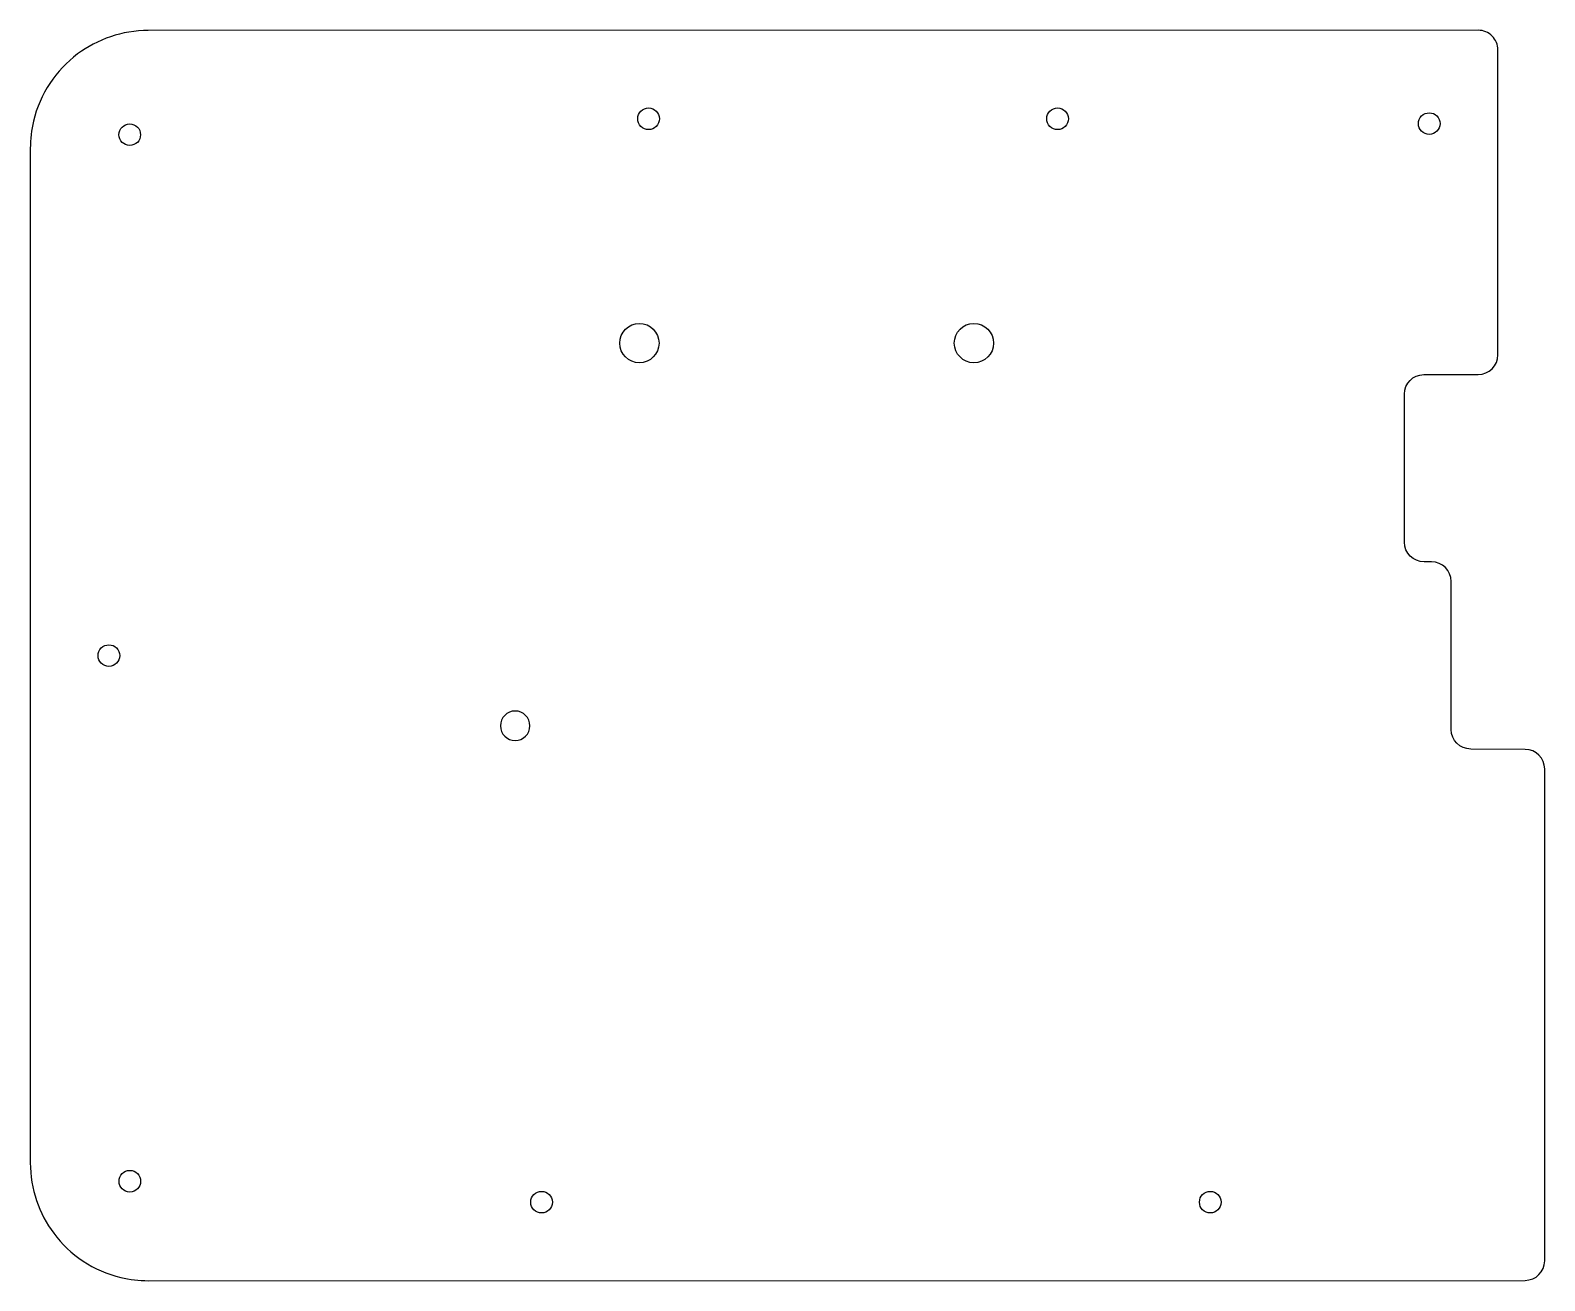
# Model space of a CAD drawing. Header units: millimetres. Extents: x 60 to 214, y -140 to -13.
import ezdxf

# ---------------------------------------------------------------- set-up
doc = ezdxf.new("R2010")
doc.units = ezdxf.units.MM
doc.layers.get('0').update_dxf_attribs({"linetype": 'CONTINUOUS'})

msp = doc.modelspace()

# ---------------------------------------------------------------- linework, layer by layer
for p, q in [((207.55, -12.55), (72.2, -12.57)), ((209.55, -22.55), (209.55, -14.55)), ((209.55, -45.59), (209.55, -22.55)), ((60.2, -24.57), (60.2, -127.82)), ((202.02, -47.6), (207.55, -47.59)), ((200.03, -64.65), (200.03, -49.6)), ((202.79, -66.65), (202.03, -66.65)), ((204.79, -83.71), (204.79, -68.65)), ((212.32, -85.74), (206.78, -85.71)), ((214.31, -129.79), (214.31, -87.74)), ((214.31, -129.8), (214.31, -129.79)), ((214.31, -137.79), (214.31, -129.8)), ((72.2, -139.82), (212.31, -139.79))]:
    msp.add_line(p, q)
for centre, radius in [((123.12, -21.56), 1.1), ((164.74, -21.56), 1.1), ((202.56, -22.05), 1.1), ((70.32, -23.18), 1.1), ((122.18, -44.39), 2), ((156.23, -44.39), 2), ((68.2, -76.2), 1.1), ((70.33, -129.7), 1.1), ((112.23, -131.83), 1.1), ((180.28, -131.83), 1.1)]:
    msp.add_circle(centre, radius)
for centre, start, end in [((207.55, -14.55), 0, 90.0093), ((212.31, -137.79), -89.988, 0)]:
    msp.add_arc(centre, 2, start, end)
for points, knots in [([(72.2, -12.57), (69.55, -12.57), (67.02, -13.47), (65.02, -14.96), (62.81, -16.61), (61.19, -19.01), (60.52, -21.8), (60.31, -22.7), (60.2, -23.63), (60.2, -24.57)], [1, 1, 1, 1, 1.405692, 1.405692, 1.405692, 1.85574, 1.85574, 1.85574, 2, 2, 2, 2]), ([(109.54, -81.84), (110.37, -81.84), (111.04, -82.51), (111.04, -83.34), (111.04, -84.17), (110.37, -84.84), (109.54, -84.84), (108.71, -84.84), (108.04, -84.17), (108.04, -83.34), (108.04, -82.51), (108.71, -81.84), (109.54, -81.84)], [0, 0, 0, 0, 1, 1, 1, 2, 2, 2, 3, 3, 3, 4, 4, 4, 4]), ([(60.2, -127.82), (60.2, -130.47), (61.09, -133), (62.58, -135), (64.23, -137.21), (66.63, -138.84), (69.43, -139.5), (70.32, -139.71), (71.26, -139.82), (72.2, -139.82), (72.2, -139.82), (72.2, -139.82), (72.2, -139.82)], [3, 3, 3, 3, 3.405542, 3.405542, 3.405542, 3.855516, 3.855516, 3.855516, 4, 4, 4, 4.000004, 4.000004, 4.000004, 4.000004])]:
    msp.add_open_spline(points, degree=3, knots=knots)
for points in [[(207.55, -47.59), (208.66, -47.58), (209.55, -46.69), (209.55, -45.59)], [(200.03, -49.6), (200.03, -48.5), (200.92, -47.6), (202.02, -47.6)], [(202.03, -66.65), (200.92, -66.65), (200.03, -65.76), (200.03, -64.65)], [(204.79, -68.65), (204.79, -67.55), (203.89, -66.65), (202.79, -66.65)], [(206.78, -85.71), (205.68, -85.71), (204.79, -84.81), (204.79, -83.71)], [(214.31, -87.74), (214.31, -86.64), (213.42, -85.75), (212.32, -85.74)]]:
    msp.add_open_spline(points, degree=3)

doc.saveas('drawing.dxf')
